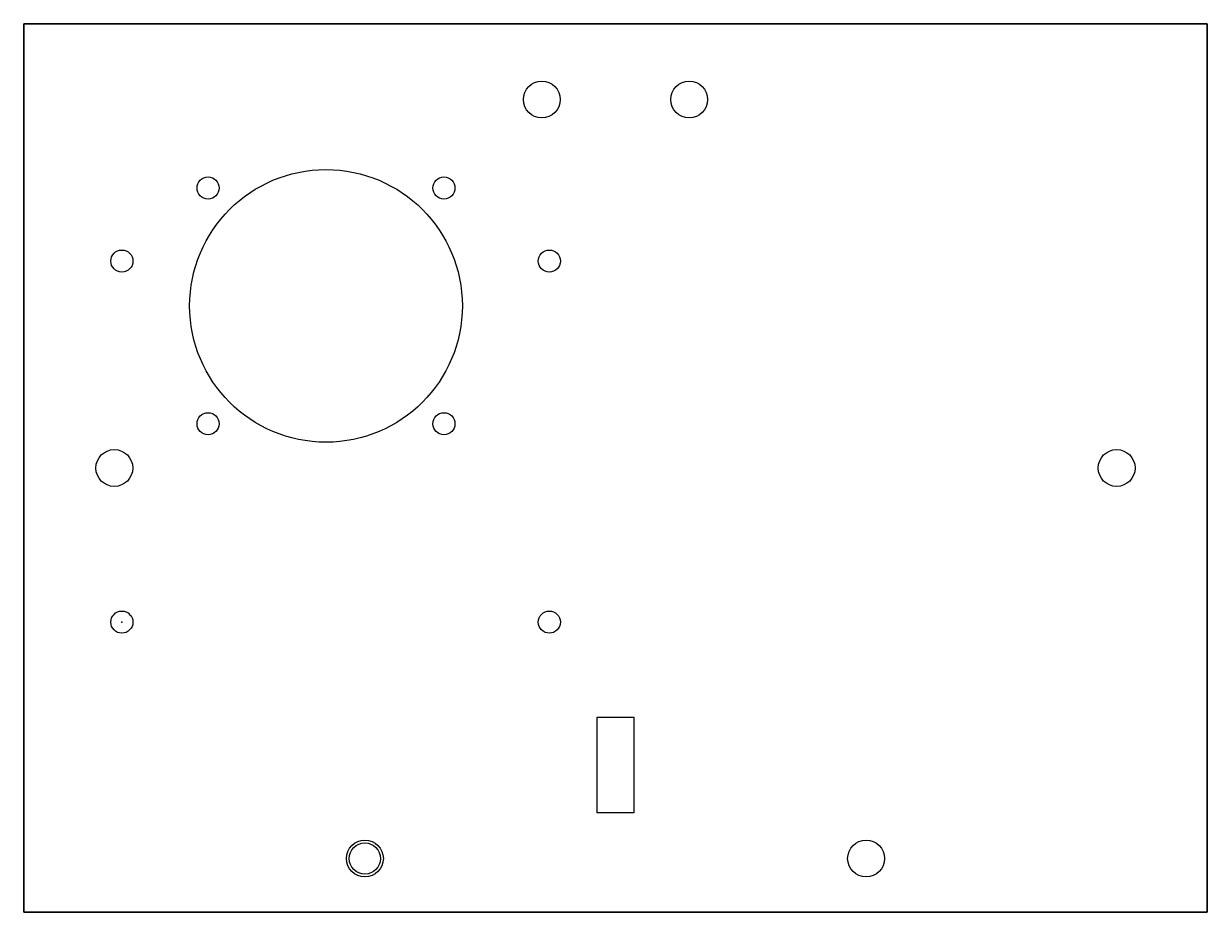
# Model space of a CAD drawing. Header units: millimetres. Extents: x -132 to 28, y 5 to 125.
import ezdxf

# ---------------------------------------------------------------- set-up
doc = ezdxf.new("R2010")
doc.units = ezdxf.units.MM
doc.layers.get('0').update_dxf_attribs({"linetype": 'CONTINUOUS'})

msp = doc.modelspace()

# ---------------------------------------------------------------- linework, layer by layer
for points in [[(-132.3, 125.3), (-132.3, 4.7), (28.3, 4.7), (28.3, 125.3)], [(28.3, 4.7), (-132.3, 4.7), (-132.3, 125.3), (28.3, 125.3)], [(-54.5, 18.2), (-54.5, 31.2), (-49.5, 31.2), (-49.5, 18.2)]]:
    msp.add_lwpolyline(points, close=True)
for centre, radius in [((-62, 115), 2.5), ((-42, 115), 2.5), ((-91.28, 87), 18.5), ((-107.28, 103), 1.5), ((-75.28, 103), 1.5), ((-118.98, 93.08), 1.5), ((-60.98, 93.08), 1.5), ((-107.28, 71), 1.5), ((-75.28, 71), 1.5), ((-120, 65), 2.5), ((16, 65), 2.5), ((-118.98, 44.08), 1.5), ((-60.98, 44.08), 1.5), ((-86, 12), 2.5), ((-18, 12), 2.5), ((-86, 12), 2.12)]:
    msp.add_circle(centre, radius)
msp.add_point((-118.98, 44.08))

doc.saveas('drawing.dxf')
